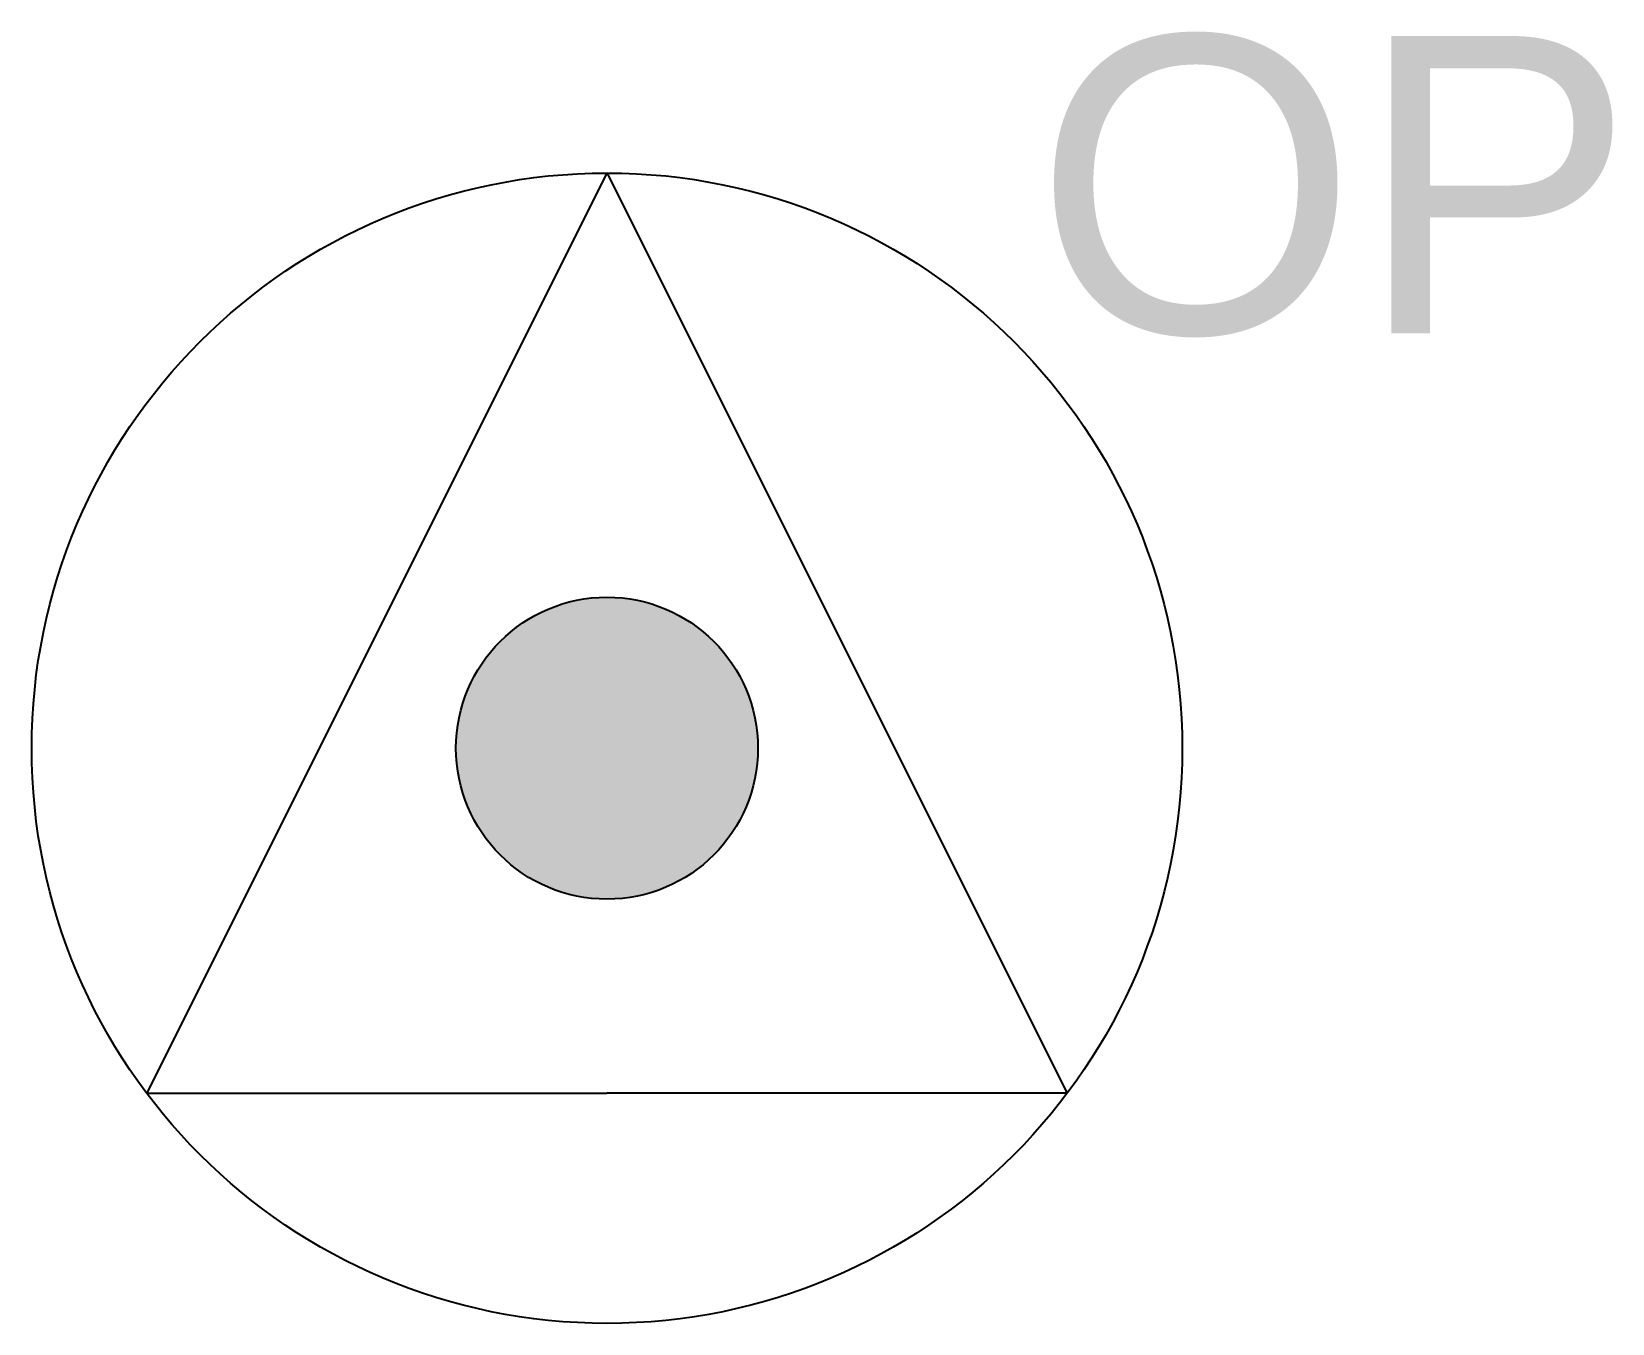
# Model space of a CAD drawing. Header units: millimetres. Extents: x 182.2 to 192.9, y 105.6 to 114.3.
import ezdxf

# ---------------------------------------------------------------- set-up
doc = ezdxf.new("R2010")
doc.units = ezdxf.units.MM
doc.styles.get("Standard").update_dxf_attribs({"font": 'arial.ttf'})

msp = doc.modelspace()

# ---------------------------------------------------------------- hatches: boundary and pattern name
h = msp.add_hatch(color=256)
h.dxf.hatch_style = 1
h.paths.add_polyline_path([(187.122, 109.442, 1), (185.09, 109.442, 1)])

# ---------------------------------------------------------------- linework, layer by layer
for p, q in [((186.106, 113.313), (183.01, 107.12)), ((186.106, 113.313), (189.202, 107.12)), ((183.01, 107.12), (186.106, 107.12)), ((189.202, 107.12), (186.106, 107.12))]:
    msp.add_line(p, q)
for radius in [3.87, 1.016]:
    msp.add_circle((186.106, 109.442), radius)

# ---------------------------------------------------------------- texts
at = {"insert": (188.981, 114.234), "char_height": 2, "attachment_point": 1}
msp.add_mtext_dynamic_manual_height_columns('OP', width=10.41352, gutter_width=12.5, heights=[0], dxfattribs=at)

doc.saveas('drawing.dxf')
